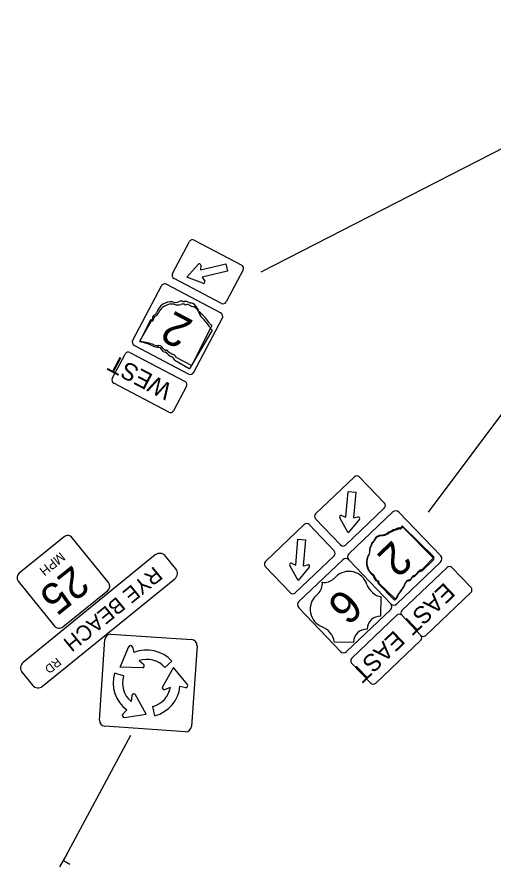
# Model space of a CAD drawing. Extents: x 129280 to 267173, y 229023 to 342302.
# Drawn here: x 152254 to 152512.1, y 329662.5 to 330123.1 of the extents above; entities that cross this region are included whole.
import ezdxf

# ---------------------------------------------------------------- set-up
doc = ezdxf.new("R2010")
doc.units = 0
for name, color, linetype in [('PM_P_CL_Double_Solid', 7, 'Continuous'), ('PV_P_Drive', 7, 'Continuous'), ('PV_P_EOP', 7, 'Continuous')]:
    doc.layers.add(name, color=color, linetype=linetype)

msp = doc.modelspace()

# ---------------------------------------------------------------- linework, layer by layer
at = {"layer": 'PM_P_CL_Double_Solid'}
for p, q in [((152338.19, 329984), (152347.38, 330001.41)), ((152349.91, 330002.19), (152375.61, 329988.62)), ((152345.83, 329982.15), (152352.05, 329989.02)), ((152353.33, 329986.05), (152366.96, 329989.3)), ((152353.5, 329988.56), (152353.33, 329986.05)), ((152366.96, 329989.3), (152367.91, 329985.31)), ((152367.91, 329985.31), (152354.28, 329982.06)), ((152376.4, 329986.09), (152367.2, 329968.68)), ((152364.67, 329967.89), (152338.97, 329981.46)), ((152354.61, 329978.77), (152345.83, 329982.15)), ((152354.28, 329982.06), (152355.57, 329979.89)), ((152354.61, 329978.77), (152354.61, 329978.77)), ((152305.55, 329927.21), (152312.56, 329940.47)), ((152315.09, 329941.26), (152344.94, 329925.5)), ((152336.18, 329908.92), (152306.34, 329924.68)), ((152345.72, 329922.97), (152338.72, 329909.7)), ((152415.56, 329853.91), (152436.59, 329873.97)), ((152439.24, 329873.91), (152452.83, 329859.66)), ((152431.95, 329852.02), (152433.2, 329865.98)), ((152433.2, 329865.98), (152437.28, 329865.62)), ((152437.28, 329865.62), (152436.04, 329851.66)), ((152452.77, 329857.01), (152431.74, 329836.95)), ((152429.09, 329837.01), (152415.5, 329851.26)), ((152433.27, 329843.67), (152428.73, 329851.75)), ((152429.62, 329852.98), (152431.95, 329852.02)), ((152439.27, 329850.93), (152433.27, 329843.67)), ((152436.04, 329851.66), (152438.5, 329852.19)), ((152439.27, 329850.93), (152439.27, 329850.93)), ((152388.43, 329828.02), (152409.46, 329848.08)), ((152412.11, 329848.02), (152425.7, 329833.78)), ((152279.47, 329841.41), (152255.16, 329821.78)), ((152303.5, 329816.62), (152283.87, 329840.94)), ((152404.82, 329826.13), (152406.06, 329840.09)), ((152406.06, 329840.09), (152410.15, 329839.73)), ((152410.15, 329839.73), (152408.91, 329825.77)), ((152425.64, 329831.12), (152404.61, 329811.06)), ((152402.49, 329827.09), (152404.82, 329826.14)), ((152408.91, 329825.77), (152411.37, 329826.3)), ((152401.96, 329811.12), (152388.37, 329825.37)), ((152406.14, 329817.78), (152401.6, 329825.87)), ((152412.14, 329825.04), (152406.14, 329817.78)), ((152412.14, 329825.04), (152412.14, 329825.04)), ((152462.29, 329801.54), (152486.71, 329824.84)), ((152489.36, 329824.78), (152499.71, 329813.93)), ((152254.69, 329817.39), (152274.32, 329793.07)), ((152426.52, 329819.77), (152425.46, 329818.75)), ((152278.71, 329792.6), (152303.03, 329812.23)), ((152416.98, 329810.66), (152415.92, 329809.65)), ((152450.88, 329798.47), (152451.13, 329808.83)), ((152499.65, 329811.28), (152475.23, 329787.98)), ((152435.16, 329775.65), (152459.58, 329798.95)), ((152472.58, 329788.04), (152462.23, 329798.89)), ((152462.23, 329798.89), (152472.58, 329788.04)), ((152472.52, 329785.39), (152448.1, 329762.09)), ((152309.88, 329770.89), (152314.53, 329781.92)), ((152316.45, 329781.81), (152317.28, 329778.71)), ((152425.69, 329784.56), (152436.05, 329784.31)), ((152320.09, 329774.36), (152322.56, 329772.33)), ((152337.77, 329773.99), (152333.97, 329770.67)), ((152445.45, 329762.15), (152435.1, 329773)), ((152311.63, 329766.08), (152306.81, 329767.59)), ((152321.86, 329770.49), (152309.88, 329770.89)), ((152338.63, 329770.69), (152332.74, 329760.23)), ((152346.24, 329761.48), (152338.63, 329770.69)), ((152334.03, 329758.78), (152336.99, 329760.03)), ((152342.13, 329760.51), (152345.28, 329759.81)), ((152342.13, 329760.51), (152342.13, 329760.51)), ((152316.13, 329755.45), (152315.69, 329752.28)), ((152323.95, 329745.38), (152318.05, 329755.81)), ((152327.3, 329749.42), (152328.49, 329744.51)), ((152313.43, 329747.64), (152311.2, 329745.3)), ((152312.13, 329743.61), (152323.95, 329745.38)), ((152277.08, 329662.54), (152281.06, 329669.48)), ((152279.07, 329666.01), (152282.54, 329664.02))]:
    msp.add_line(p, q, dxfattribs=at)
for points in [[(152364.12, 329962.84), (152335.11, 329978.16)], [(152331.94, 329977.18), (152316.62, 329948.17)], [(152349.78, 329930.66), (152365.1, 329959.68)], [(152317.6, 329945), (152346.61, 329929.68)], [(152457.39, 329854.89), (152433.65, 329832.24)], [(152483.35, 329831.07), (152460.7, 329854.81)], [(152328.83, 329831.59), (152257.34, 329773.37)], [(152339.92, 329824.16), (152334.32, 329831.03)], [(152430.26, 329829), (152406.52, 329806.35)], [(152456.22, 329805.19), (152433.57, 329828.92)], [(152433.57, 329828.92), (152456.22, 329805.19)], [(152459.54, 329805.11), (152483.27, 329827.76)], [(152267.87, 329760.45), (152339.36, 329818.67)], [(152406.44, 329803.04), (152429.09, 329779.3)], [(152432.4, 329779.22), (152456.14, 329801.87)], [(152298.58, 329742.11), (152301.53, 329785.76)], [(152304.85, 329788.67), (152348.5, 329785.72)], [(152351.41, 329782.39), (152348.46, 329738.74)], [(152256.78, 329767.88), (152262.38, 329761.01)], [(152345.14, 329735.83), (152301.48, 329738.78)]]:
    msp.add_lwpolyline(points, dxfattribs=at)
for centre, radius, start, end in [((152349.04, 330000.53), 1.87, 62.1679, 152.1679), ((152352.72, 329988.61), 0.782, 356.222, 148.4362), ((152374.74, 329986.96), 1.87, 332.1679, 62.1679), ((152339.84, 329983.12), 1.87, 152.1679, 242.1679), ((152334.01, 329976.09), 2.34, 62.1679, 152.1679), ((152354.89, 329979.49), 0.782, 248.8378, 30.6312), ((152365.55, 329969.55), 1.87, 242.1679, 332.1679), ((152363.03, 329960.77), 2.34, 332.1679, 62.1679), ((152318.69, 329947.07), 2.34, 152.1679, 242.1679), ((152314.22, 329939.6), 1.87, 62.1679, 152.1679), ((152347.71, 329931.75), 2.34, 242.1679, 332.1679), ((152307.21, 329926.33), 1.87, 152.1679, 242.1679), ((152344.06, 329923.84), 1.87, 332.1679, 62.1679), ((152337.06, 329910.58), 1.87, 242.1679, 332.1679), ((152437.88, 329872.61), 1.87, 43.6576, 133.6576), ((152451.48, 329858.37), 1.87, 313.6576, 43.6576), ((152416.86, 329852.55), 1.87, 133.6576, 223.6576), ((152459, 329853.19), 2.34, 43.6576, 133.6576), ((152429.33, 329852.26), 0.782, 67.7117, 219.9259), ((152438.67, 329851.43), 0.782, 320.3275, 102.1209), ((152410.75, 329846.72), 1.87, 43.6576, 133.6576), ((152281.44, 329838.98), 3.13, 38.9103, 128.9103), ((152430.45, 329838.31), 1.87, 223.6576, 313.6576), ((152331.3, 329828.57), 3.9, 39.161, 129.161), ((152424.34, 329832.48), 1.87, 313.6576, 43.6576), ((152435.27, 329830.54), 2.34, 133.6576, 223.6576), ((152481.66, 329829.46), 2.34, 313.6576, 43.6576), ((152389.73, 329826.66), 1.87, 133.6576, 223.6576), ((152402.2, 329826.37), 0.782, 67.7117, 219.9259), ((152411.54, 329825.54), 0.782, 320.3275, 102.1209), ((152431.87, 329827.31), 2.34, 43.6576, 133.6576), ((152257.12, 329819.35), 3.13, 128.9103, 218.9103), ((152336.89, 329821.69), 3.9, 309.161, 39.161), ((152433.68, 329812.43), 10.25, 18.4895, 134.2959), ((152488, 329823.49), 1.87, 43.6576, 133.6576), ((152420.4, 329824.05), 7.32, 260.5275, 313.6576), ((152301.07, 329814.66), 3.13, 308.9103, 38.9103), ((152411.92, 329815.96), 7.32, 313.6576, 6.7877), ((152453.14, 329818.88), 10.25, 198.2047, 258.6586), ((152498.36, 329812.63), 1.87, 313.6576, 43.6576), ((152403.32, 329812.42), 1.87, 223.6576, 313.6576), ((152422.91, 329802.16), 10.25, 133.0194, 248.8257), ((152408.13, 329804.65), 2.34, 133.6576, 223.6576), ((152454.53, 329803.57), 2.34, 313.6576, 43.6576), ((152457.92, 329806.8), 2.34, 223.6576, 313.6576), ((152460.87, 329797.6), 1.87, 43.6576, 133.6576), ((152463.58, 329800.19), 1.87, 133.6576, 223.6576), ((152450.79, 329791.15), 7.32, 89.2306, 178.0846), ((152276.75, 329795.03), 3.13, 218.9103, 308.9103), ((152415.55, 329783.01), 10.25, 8.6567, 69.1105), ((152443.37, 329784.07), 7.32, 89.2306, 178.0846), ((152304.64, 329785.55), 3.12, 86.1363, 176.1363), ((152348.29, 329782.6), 3.12, 356.1363, 86.1363), ((152471.23, 329786.75), 1.87, 313.6576, 43.6576), ((152473.94, 329789.34), 1.87, 223.6576, 313.6576), ((152315.48, 329781.5), 1.03, 11.8135, 157.1248), ((152324.23, 329762.03), 18.07, 41.459, 112.6287), ((152430.79, 329780.92), 2.34, 223.6576, 313.6576), ((152436.45, 329774.3), 1.87, 133.6576, 223.6576), ((152259.81, 329770.34), 3.9, 129.161, 219.161), ((152324.24, 329762.04), 13, 41.5844, 108.6606), ((152321.9, 329771.53), 1.03, 268.0893, 50.718), ((152324.06, 329762.24), 18.07, 162.7782, 233.9477), ((152324.05, 329762.25), 13, 162.8749, 229.9797), ((152446.81, 329763.45), 1.87, 223.6576, 313.6576), ((152265.4, 329763.47), 3.9, 219.161, 309.161), ((152324.13, 329762.03), 13, 284.0833, 351.1899), ((152324.13, 329762.04), 18.07, 283.9558, 355.158), ((152333.64, 329759.73), 1.03, 150.6186, 293.2472), ((152345.45, 329760.82), 1.03, 254.3428, 39.6541), ((152317.16, 329755.31), 1.03, 29.4084, 172.037), ((152311.98, 329744.64), 1.03, 133.1326, 278.4439), ((152301.7, 329741.9), 3.12, 176.1363, 266.1363), ((152345.35, 329738.95), 3.12, 266.1363, 356.1363)]:
    msp.add_arc(centre, radius, start, end, dxfattribs=at)
at = {"layer": 'PV_P_Drive'}
for p, q in [((152326.66, 329958.2), (152320.46, 329947.59)), ((152326.66, 329958.19), (152326.66, 329958.2)), ((152347.67, 329932.81), (152359.54, 329953.09)), ((152339.38, 329937.19), (152347.21, 329932.62)), ((152479.49, 329829.69), (152463.05, 329846.47)), ((152473.08, 329822.84), (152479.56, 329829.19)), ((152449.47, 329816.1), (152458.07, 329807.32)), ((152449.48, 329816.1), (152449.47, 329816.1))]:
    msp.add_line(p, q, dxfattribs=at)
for centre, radius, start, end in [((152337.98, 329959.35), 8.21, 81.9832, 158.6602), ((152341.09, 329971.52), 4.5, 244.0774, 292.2511), ((152343.83, 329964.92), 2.65, 72.5475, 112.9514), ((152345.2, 329967.86), 0.706, 215.426, 282.3227), ((152346.01, 329964.75), 2.51, 58.4513, 105.2236), ((152349.52, 329970.07), 3.87, 235.3694, 260.8843), ((152347.76, 329961.68), 4.71, 20.3747, 75.9662), ((152330.9, 329958.57), 3.2, 129.7073, 173.3239), ((152328.19, 329963.26), 2.33, 286.4808, 336.6039), ((152359.27, 329965.47), 7.42, 196.8585, 225.5103), ((152337.87, 329942.88), 23.71, 30.0872, 46.8728), ((152327, 329958.05), 0.369, 79.2781, 157.4084), ((152327.19, 329958.94), 0.533, 257.6183, 0.0113), ((152359.38, 329954.76), 0.996, 179.4227, 242.9461), ((152357.99, 329951.27), 2.76, 57.0133, 70.2782), ((152359.25, 329953.32), 0.362, 321.6327, 47.9809), ((152320.73, 329947.37), 0.345, 141.5364, 247.4123), ((152314.09, 329914.88), 32.83, 65.5188, 78.5808), ((152330.28, 329950.83), 6.6, 247.0205, 270.4432), ((152330.09, 329941.73), 2.51, 23.5305, 84.5025), ((152334.29, 329943.59), 2.09, 204.141, 268.8154), ((152334.19, 329940.5), 1, 9.4664, 86.7767), ((152343.18, 329950.25), 12.49, 230.161, 244.6626), ((152336.14, 329935.93), 3.48, 21.2938, 60.7862), ((152347.34, 329932.95), 0.359, 247.8044, 337.8044), ((152467.2, 329822.88), 23.71, 104.8305, 121.6161), ((152461.4, 329846.76), 0.996, 254.166, 317.6893), ((152464.4, 329844.5), 2.76, 131.7566, 145.0214), ((152462.76, 329846.26), 0.362, 36.376, 122.7242), ((152451.66, 329837.38), 4.71, 95.118, 150.7094), ((152451.04, 329849.48), 7.42, 271.6017, 300.2536), ((152447.51, 329834.43), 2.65, 147.2908, 187.6947), ((152445.03, 329836.53), 0.706, 290.1693, 357.066), ((152448.24, 329836.49), 2.51, 133.1946, 179.9669), ((152444.03, 329841.27), 3.87, 310.1127, 335.6275), ((152440.41, 329833.53), 4.5, 318.8207, 6.9943), ((152451.34, 329827.32), 8.21, 156.7265, 233.4034), ((152479.28, 329829.41), 0.359, 322.5477, 52.5477), ((152461.49, 329829.95), 12.49, 304.9043, 319.4059), ((152473.45, 329819.39), 3.48, 96.0371, 135.5295), ((152444.99, 329818.91), 2.33, 1.2241, 51.3472), ((152450.23, 329820.28), 3.2, 204.4506, 248.0672), ((152448.9, 329816.8), 0.533, 332.3616, 74.7546), ((152466.26, 329815.07), 2.51, 98.2738, 159.2458), ((152465.58, 329819.62), 2.09, 278.8843, 343.5587), ((152468.53, 329818.71), 1, 84.2097, 161.52), ((152449.7, 329816.39), 0.369, 154.0214, 232.1517), ((152487.96, 329792.58), 32.83, 140.2621, 153.324), ((152457.53, 329817.65), 6.6, 321.7638, 345.1864), ((152458.36, 329807.53), 0.345, 216.2797, 322.1556)]:
    msp.add_arc(centre, radius, start, end, dxfattribs=at)
at = {"layer": 'PV_P_EOP'}
for p, q in [((152326.28, 329958.77), (152320.72, 329947.8)), ((152326.28, 329958.76), (152326.28, 329958.77)), ((152348.78, 329934.69), (152359.4, 329955.65)), ((152340.24, 329938.57), (152348.33, 329934.47)), ((152479.58, 329830.65), (152462.75, 329847.04)), ((152473.33, 329823.65), (152479.66, 329830.15)), ((152449.88, 329816.37), (152458.68, 329807.79)), ((152449.88, 329816.37), (152449.88, 329816.37)), ((152279.07, 329666.01), (152315.58, 329733.93))]:
    msp.add_line(p, q, dxfattribs=at)
for points in [[(152636.79, 330164.52), (152583.8, 330086.22), (152385.91, 329984.9)], [(152476.64, 329854.78), (152593.15, 330010.7), (152691.49, 330074.09)]]:
    msp.add_lwpolyline(points, dxfattribs=at)
for centre, radius, start, end in [((152343.01, 329966.51), 2.65, 76.0026, 116.4065), ((152344.2, 329969.53), 0.706, 218.8811, 285.7778), ((152345.2, 329966.47), 2.51, 61.9064, 108.6786), ((152337.51, 329960.6), 8.21, 85.4383, 162.1152), ((152339.88, 329972.94), 4.5, 247.5325, 295.7061), ((152348.38, 329971.99), 3.87, 238.8245, 264.3393), ((152347.13, 329963.52), 4.71, 23.8297, 79.4212), ((152358.39, 329968), 7.42, 200.3135, 228.9653), ((152330.49, 329959.39), 3.2, 133.1623, 176.7789), ((152327.5, 329963.91), 2.33, 289.9359, 340.059), ((152338.39, 329944.15), 23.71, 33.5423, 50.3279), ((152326.63, 329958.64), 0.369, 82.7332, 160.8635), ((152326.76, 329959.54), 0.533, 261.0734, 3.4663), ((152359.14, 329957.3), 0.996, 182.8778, 246.4011), ((152357.97, 329953.74), 2.76, 60.4684, 73.7332), ((152359.11, 329955.86), 0.362, 325.0878, 51.436), ((152321.01, 329947.6), 0.345, 144.9915, 250.8674), ((152316.35, 329914.77), 32.83, 68.9738, 82.0358), ((152330.33, 329951.63), 6.6, 250.4756, 273.8982), ((152330.69, 329942.54), 2.51, 26.9856, 87.9576), ((152334.78, 329944.64), 2.09, 207.5961, 272.2705), ((152334.86, 329941.55), 1, 12.9214, 90.2317), ((152343.25, 329951.83), 12.49, 233.6161, 248.1176), ((152337.08, 329937.11), 3.48, 24.7489, 64.2413), ((152348.45, 329934.81), 0.359, 251.2595, 341.2595), ((152467.44, 329823.56), 23.71, 106.1558, 122.9414), ((152461.1, 329847.29), 0.996, 255.4913, 319.0146), ((152464.15, 329845.11), 2.76, 133.0819, 146.3467), ((152462.46, 329846.82), 0.362, 37.7013, 124.0495), ((152451.58, 329837.69), 4.71, 96.4433, 152.0347), ((152450.67, 329849.77), 7.42, 272.927, 301.5789), ((152447.49, 329834.64), 2.65, 148.6161, 189.02), ((152444.96, 329836.68), 0.706, 291.4946, 358.3913), ((152448.18, 329836.72), 2.51, 134.5199, 181.2922), ((152443.86, 329841.41), 3.87, 311.438, 336.9528), ((152440.42, 329833.58), 4.5, 320.146, 8.3196), ((152451.49, 329827.63), 8.21, 158.0518, 234.7287), ((152479.37, 329830.36), 0.359, 323.873, 53.873), ((152461.57, 329830.49), 12.49, 306.2296, 320.7312), ((152473.78, 329820.2), 3.48, 97.3624, 136.8548), ((152445.33, 329819.07), 2.33, 2.5494, 52.6725), ((152450.54, 329820.57), 3.2, 205.7758, 249.3925), ((152449.29, 329817.05), 0.533, 333.6869, 76.0799), ((152466.69, 329815.73), 2.51, 99.5991, 160.5711), ((152465.9, 329820.25), 2.09, 280.2096, 344.884), ((152468.87, 329819.41), 1, 85.5349, 162.8453), ((152450.1, 329816.66), 0.369, 155.3467, 233.477), ((152488.9, 329793.74), 32.83, 141.5874, 154.6493), ((152457.9, 329818.1), 6.6, 323.0891, 346.5117), ((152458.96, 329808), 0.345, 217.605, 323.4809)]:
    msp.add_arc(centre, radius, start, end, dxfattribs=at)

# ---------------------------------------------------------------- texts
at = {"layer": 'PM_P_CL_Double_Solid'}
for s, height, rotation, p in [('2', 17.58, 152.1679, (152350.15, 329958.13)), ('WEST', 9.375, 152.1679, (152338.65, 329923.52)), ('2', 17.58, 223.6576, (152457.42, 329840.14)), ('MPH', 5.107, 218.9103, (152277.47, 329833.4)), ('25', 16.667, 218.9103, (152284.27, 329826.54)), ('RYE BEACH', 8.328, 219.161, (152328.29, 329825.78)), ('EAST', 9.375, 223.6576, (152485.38, 329817.1)), ('6', 17.58, 223.6576, (152430.45, 329814.41)), ('EAST', 9.375, 223.6576, (152458.25, 329791.21)), ('RD', 4.685, 219.161, (152275.54, 329776.28))]:
    msp.add_text(s, height=height, rotation=rotation, dxfattribs=at).set_placement(p)

doc.saveas('drawing.dxf')
